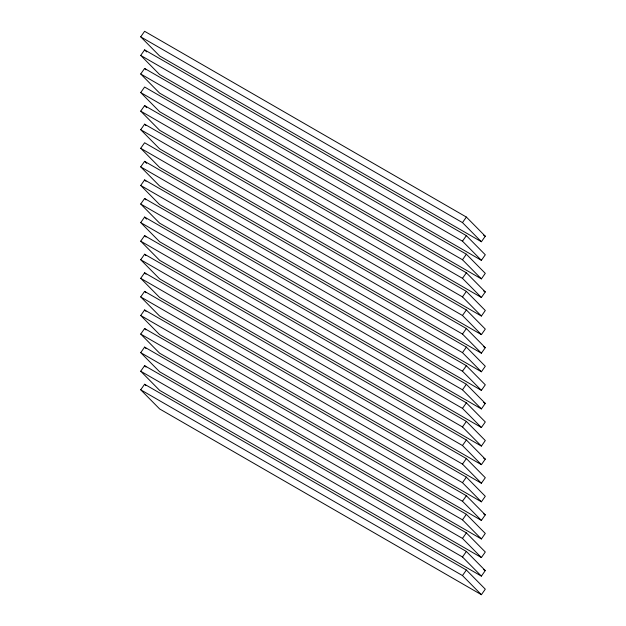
<?xml version="1.0" encoding="UTF-8"?>
<svg xmlns="http://www.w3.org/2000/svg" width="626" height="626" viewBox="0 0 626 626"><rect width="100%" height="100%" fill="white"/><g stroke="black" fill="none" stroke-linecap="round" stroke-linejoin="round"><path stroke-width="0.94" d="M140.709 36.832L144.614 31.3L466.378 217.065L485.291 236.205L481.386 241.738L159.622 55.972L140.709 36.832L462.473 222.598L481.386 241.738M140.709 55.409L144.614 49.877L466.378 235.642L485.291 254.782L481.386 260.314L159.622 74.549L140.709 55.409L462.473 241.174L481.386 260.314M140.709 73.985L144.614 68.453L466.378 254.219L485.291 273.359L481.386 278.891L159.622 93.125L140.709 73.985L462.473 259.751L481.386 278.891M140.709 92.562L144.614 87.03L466.378 272.795L485.291 291.935L481.386 297.467L159.622 111.702L140.709 92.562L462.473 278.327L481.386 297.467M140.709 111.138L144.614 105.606L466.378 291.372L485.291 310.512L481.386 316.044L159.622 130.278L140.709 111.138L462.473 296.904L481.386 316.044M140.709 129.715L144.614 124.183L466.378 309.956L485.291 329.088L481.386 334.62L159.622 148.855L140.709 129.715L462.473 315.481L481.386 334.62M140.709 148.292L144.614 142.759L466.378 328.533L485.291 347.673L481.386 353.197L159.622 167.432L140.709 148.292L462.473 334.057L481.386 353.197M140.709 166.868L144.614 161.336L466.378 347.109L485.291 366.249L481.386 371.774L159.622 186.008L140.709 166.868L462.473 352.634L481.386 371.774M140.709 185.445L144.614 179.912L466.378 365.686L485.291 384.826L481.386 390.35L159.622 204.585L140.709 185.445L462.473 371.21L481.386 390.35M140.709 204.021L144.614 198.497L466.378 384.262L485.291 403.402L481.386 408.927L159.622 223.161L140.709 204.021L462.473 389.795L481.386 408.927M140.709 222.598L144.614 217.073L466.378 402.839L485.291 421.979L481.386 427.503L159.622 241.738L140.709 222.598L462.473 408.371L481.386 427.503M140.709 241.174L144.614 235.65L466.378 421.415L485.291 440.555L481.386 446.088L159.622 260.314L140.709 241.174L462.473 426.948L481.386 446.088M140.709 259.751L144.614 254.226L466.378 439.992L485.291 459.132L481.386 464.664L159.622 278.891L140.709 259.751L462.473 445.524L481.386 464.664M140.709 278.327L144.614 272.803L466.378 458.568L485.291 477.708L481.386 483.241L159.622 297.467L140.709 278.327L462.473 464.101L481.386 483.241M140.709 296.912L144.614 291.38L466.378 477.145L485.291 496.285L481.386 501.817L159.622 316.044L140.709 296.912L462.473 482.677L481.386 501.817M140.709 315.488L144.614 309.956L466.378 495.722L485.291 514.862L481.386 520.394L159.622 334.628L140.709 315.488L462.473 501.254L481.386 520.394M140.709 334.065L144.614 328.533L466.378 514.298L485.291 533.438L481.386 538.97L159.622 353.205L140.709 334.065L462.473 519.83L481.386 538.97M140.709 352.641L144.614 347.109L466.378 532.875L485.291 552.015L481.386 557.547L159.622 371.781L140.709 352.641L462.473 538.407L481.386 557.547M140.709 371.218L144.614 365.686L466.378 551.451L485.291 570.591L481.386 576.123L159.622 390.358L140.709 371.218L462.473 556.983L481.386 576.123M140.709 389.795L144.614 384.262L466.378 570.028L485.291 589.168L481.386 594.7L159.622 408.935L140.709 389.795L462.473 575.56L481.386 594.7M462.473 222.598L466.378 217.065M462.473 241.174L466.378 235.642M462.473 259.751L466.378 254.219M462.473 278.327L466.378 272.795M462.473 296.904L466.378 291.372M462.473 315.481L466.378 309.956M462.473 334.057L466.378 328.533M462.473 352.634L466.378 347.109M462.473 371.21L466.378 365.686M462.473 389.795L466.378 384.262M462.473 408.371L466.378 402.839M462.473 426.948L466.378 421.415M462.473 445.524L466.378 439.992M462.473 464.101L466.378 458.568M462.473 482.677L466.378 477.145M462.473 501.254L466.378 495.722M462.473 519.83L466.378 514.298M462.473 538.407L466.378 532.875M462.473 556.983L466.378 551.451M462.473 575.56L466.378 570.028M483.616 235.235L485.291 236.205M483.616 290.973L485.291 291.935M483.616 346.702L485.291 347.673M483.616 402.432L485.291 403.402M483.616 458.162L485.291 459.132M483.616 513.891L485.291 514.862M483.616 569.629L485.291 570.591M144.614 49.877L146.641 51.927M144.614 68.453L145.968 69.822M144.614 105.606L146.641 107.656M144.614 124.183L145.968 125.552M144.614 161.336L146.641 163.386M144.614 179.912L145.968 181.282M144.614 198.497L145.968 199.858M144.614 217.073L146.641 219.123M144.614 235.65L145.968 237.011M144.614 254.226L145.968 255.588M144.614 272.803L145.968 274.165M144.614 291.38L145.968 292.749M144.614 309.956L145.968 311.325M144.614 328.533L145.968 329.902M144.614 347.109L145.968 348.479M144.614 365.686L145.968 367.055M144.614 384.262L145.968 385.632"/></g></svg>
